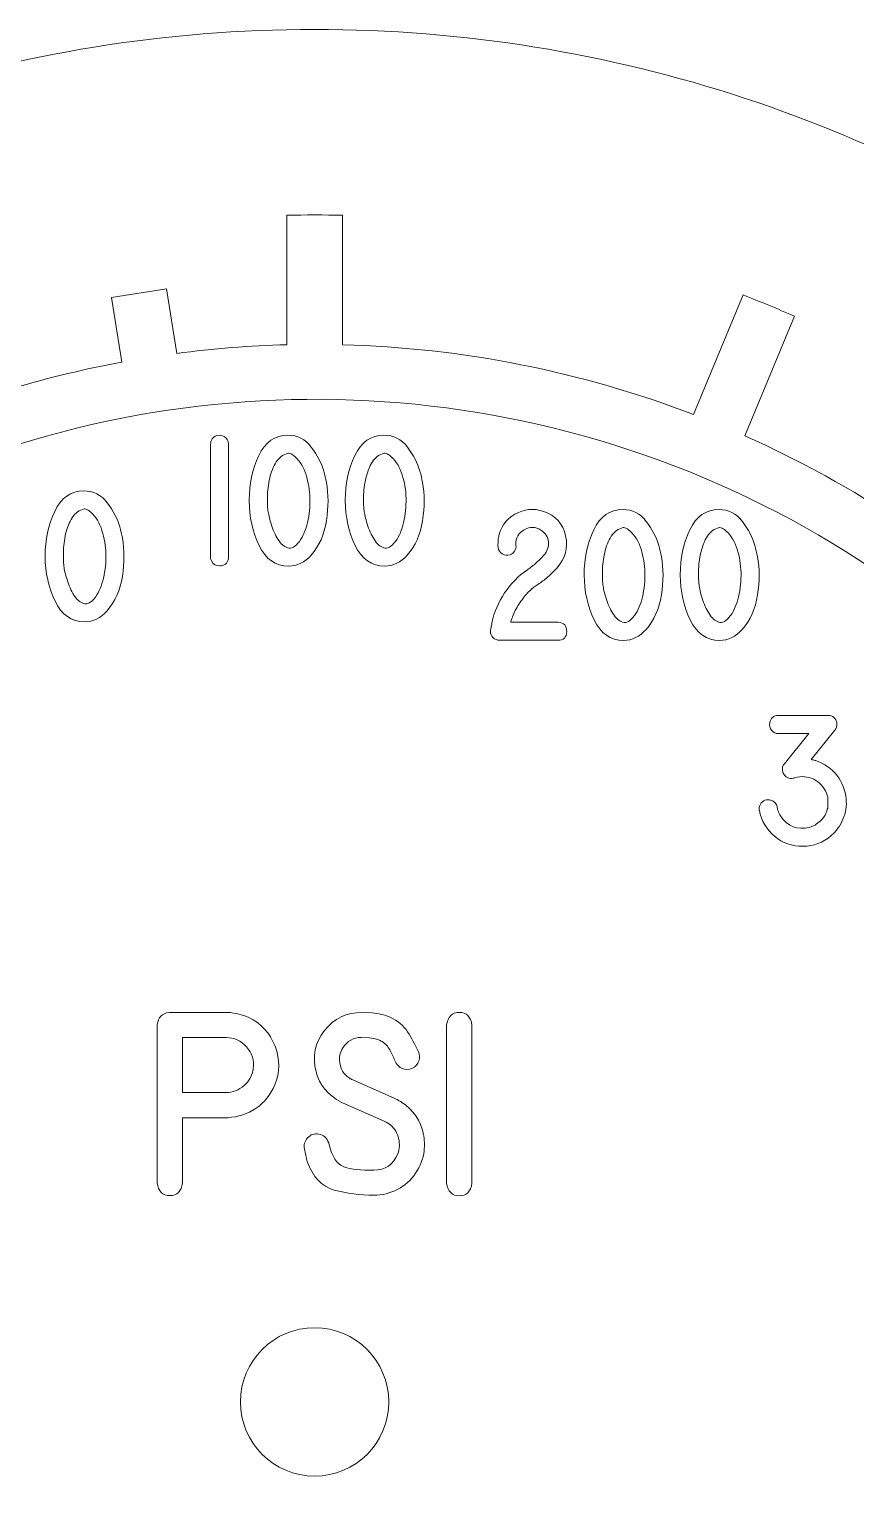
# Model space of a CAD drawing. Header units: millimetres. Extents: x 22.6 to 67.6, y -45.6 to -8.6.
# Drawn here: x 41.27 to 52.4, y -28.45 to -8.58 of the extents above; entities that cross this region are included whole.
import ezdxf

# ---------------------------------------------------------------- set-up
doc = ezdxf.new("R2010")
doc.units = ezdxf.units.MM
doc.header["$MEASUREMENT"] = 0
doc.layers.add('CUT', color=7, linetype='Continuous')
doc.layers.add('Engrave', color=7, linetype='Continuous')

msp = doc.modelspace()

# ---------------------------------------------------------------- linework, layer by layer
at = {"layer": 'CUT', "color": 250, "lineweight": 9}
for points, knots in [([(55.9392, -12.0831), (55.9392, -12.0831), (65.6086, -12.0831), (65.6086, -12.0831), (65.6086, -12.0831), (66.7085, -12.0831), (67.6085, -12.9831), (67.6085, -14.0831), (67.6085, -14.0831), (67.6085, -14.0831), (67.6085, -40.0831), (67.6085, -40.0831), (67.6085, -40.0831), (67.6085, -41.1831), (66.7085, -42.0831), (65.6086, -42.0831), (65.6086, -42.0831), (65.6086, -42.0831), (55.9392, -42.0831), (55.9392, -42.0831), (55.9392, -42.0831), (52.8947, -44.2852), (49.1533, -45.5831), (45.1086, -45.5831), (45.1086, -45.5831), (41.0639, -45.5831), (37.3225, -44.2852), (34.278, -42.0831), (34.278, -42.0831), (34.278, -42.0831), (24.6085, -42.0831), (24.6085, -42.0831), (24.6085, -42.0831), (23.5086, -42.0831), (22.6085, -41.1831), (22.6085, -40.0831), (22.6085, -40.0831), (22.6085, -40.0831), (22.6085, -14.0831), (22.6085, -14.0831), (22.6085, -14.0831), (22.6085, -12.9831), (23.5086, -12.0831), (24.6085, -12.0831), (24.6085, -12.0831), (24.6085, -12.0831), (34.278, -12.0831), (34.278, -12.0831), (34.278, -12.0831), (37.3225, -9.881), (41.0639, -8.5831), (45.1086, -8.5831), (45.1086, -8.5831), (49.1533, -8.5831), (52.8947, -9.881), (55.9392, -12.0831)], [0, 0, 0, 0, 0.0666667, 0.0666667, 0.0666667, 0.0666667, 0.1333333, 0.1333333, 0.1333333, 0.1333333, 0.2, 0.2, 0.2, 0.2, 0.2666667, 0.2666667, 0.2666667, 0.2666667, 0.3333333, 0.3333333, 0.3333333, 0.3333333, 0.4, 0.4, 0.4, 0.4, 0.4666667, 0.4666667, 0.4666667, 0.4666667, 0.5333333, 0.5333333, 0.5333333, 0.5333333, 0.6, 0.6, 0.6, 0.6, 0.6666667, 0.6666667, 0.6666667, 0.6666667, 0.7333333, 0.7333333, 0.7333333, 0.7333333, 0.8, 0.8, 0.8, 0.8, 0.8666667, 0.8666667, 0.8666667, 0.8666667, 1, 1, 1, 1]), ([(45.1086, -26.0831), (44.5564, -26.0831), (44.1086, -26.5308), (44.1086, -27.0831), (44.1086, -27.0831), (44.1086, -27.6353), (44.5564, -28.0831), (45.1086, -28.0831), (45.1086, -28.0831), (45.6609, -28.0831), (46.1086, -27.6353), (46.1086, -27.0831), (46.1086, -27.0831), (46.1086, -26.5308), (45.6609, -26.0831), (45.1086, -26.0831)], [0, 0, 0, 0, 0.2, 0.2, 0.2, 0.2, 0.4, 0.4, 0.4, 0.4, 0.6, 0.6, 0.6, 0.6, 1, 1, 1, 1]), ([(45.1086, -26.0831), (44.5564, -26.0831), (44.1086, -26.5308), (44.1086, -27.0831), (44.1086, -27.0831), (44.1086, -27.6353), (44.5564, -28.0831), (45.1086, -28.0831), (45.1086, -28.0831), (45.6609, -28.0831), (46.1086, -27.6353), (46.1086, -27.0831), (46.1086, -27.0831), (46.1086, -26.5308), (45.6609, -26.0831), (45.1086, -26.0831)], [0, 0, 0, 0, 0.2, 0.2, 0.2, 0.2, 0.4, 0.4, 0.4, 0.4, 0.6, 0.6, 0.6, 0.6, 1, 1, 1, 1])]:
    msp.add_open_spline(points, degree=3, knots=knots, dxfattribs=at)
at = {"layer": 'Engrave', "color": 240, "lineweight": 9}
for points, knots in [([(60.87, -24.3303), (60.827, -24.084), (60.7782, -23.8387), (60.7237, -23.5947), (60.7237, -23.5947), (60.7237, -23.5947), (59.0119, -23.9352), (59.0119, -23.9352), (59.0119, -23.9352), (58.861, -23.2687), (58.6625, -22.6141), (58.4177, -21.9762), (58.4177, -21.9762), (58.4177, -21.9762), (60.0302, -21.3083), (60.0302, -21.3083), (60.0302, -21.3083), (59.9399, -21.0751), (59.8442, -20.8441), (59.7431, -20.6154), (59.7431, -20.6154), (59.7431, -20.6154), (58.1307, -21.2833), (58.1307, -21.2833), (58.1307, -21.2833), (57.4715, -19.8034), (56.5653, -18.447), (55.4503, -17.2718), (55.4503, -17.2718), (55.4503, -17.2718), (56.6844, -16.0376), (56.6844, -16.0376), (56.6844, -16.0376), (56.5118, -15.8567), (56.335, -15.6799), (56.1541, -15.5073), (56.1541, -15.5073), (56.1541, -15.5073), (54.9199, -16.7414), (54.9199, -16.7414), (54.9199, -16.7414), (53.7446, -15.6264), (52.3884, -14.7201), (50.9084, -14.061), (50.9084, -14.061), (50.9084, -14.061), (51.5763, -12.4486), (51.5763, -12.4486), (51.5763, -12.4486), (51.3476, -12.3475), (51.1166, -12.2518), (50.8834, -12.1615), (50.8834, -12.1615), (50.8834, -12.1615), (50.2155, -13.774), (50.2155, -13.774), (50.2155, -13.774), (48.703, -13.1937), (47.1031, -12.8754), (45.4836, -12.8328), (45.4836, -12.8328), (45.4836, -12.8328), (45.4836, -11.0875), (45.4836, -11.0875), (45.4836, -11.0875), (45.2337, -11.0816), (44.9836, -11.0816), (44.7336, -11.0875), (44.7336, -11.0875), (44.7336, -11.0875), (44.7336, -12.8328), (44.7336, -12.8328), (44.7336, -12.8328), (44.2373, -12.8458), (43.742, -12.8848), (43.2498, -12.9496), (43.2498, -12.9496), (43.2498, -12.9496), (43.1121, -12.0805), (43.1121, -12.0805), (43.1121, -12.0805), (43.1121, -12.0805), (42.3714, -12.1978), (42.3714, -12.1978), (42.3714, -12.1978), (42.3714, -12.1978), (42.509, -13.0669), (42.509, -13.0669), (42.509, -13.0669), (42.0208, -13.1574), (41.5378, -13.2734), (41.0617, -13.4144), (41.0617, -13.4144), (41.0617, -13.4144), (40.5224, -11.7545), (40.5224, -11.7545), (40.5224, -11.7545), (40.2828, -11.8261), (40.045, -11.9034), (39.8091, -11.9862), (39.8091, -11.9862), (39.8091, -11.9862), (40.3484, -13.6461), (40.3484, -13.6461), (40.3484, -13.6461), (39.8804, -13.8119), (39.4214, -14.002), (38.9733, -14.2157), (38.9733, -14.2157), (38.9733, -14.2157), (38.5738, -13.4317), (38.5738, -13.4317), (38.5738, -13.4317), (38.5738, -13.4317), (37.9055, -13.7722), (37.9055, -13.7722), (37.9055, -13.7722), (37.9055, -13.7722), (38.305, -14.5562), (38.305, -14.5562), (38.305, -14.5562), (37.8687, -14.7932), (37.4451, -15.0528), (37.0359, -15.3339), (37.0359, -15.3339), (37.0359, -15.3339), (36.01, -13.9219), (36.01, -13.9219), (36.01, -13.9219), (35.8044, -14.0641), (35.6021, -14.2111), (35.4033, -14.3628), (35.4033, -14.3628), (35.4033, -14.3628), (36.4292, -15.7748), (36.4292, -15.7748), (36.4292, -15.7748), (36.0353, -16.0771), (35.6575, -16.3997), (35.2973, -16.7414), (35.2973, -16.7414), (35.2973, -16.7414), (34.6751, -16.1192), (34.6751, -16.1192), (34.6751, -16.1192), (34.6751, -16.1192), (34.1448, -16.6496), (34.1448, -16.6496), (34.1448, -16.6496), (34.1448, -16.6496), (35.2975, -17.8023), (35.2975, -17.8023), (35.2975, -17.8023), (35.7837, -17.2883), (36.3096, -16.8133), (36.8702, -16.3818), (36.8702, -16.3818), (36.8702, -16.3818), (37.4769, -15.9409), (37.4769, -15.9409), (37.4769, -15.9409), (41.268, -13.3356), (46.1253, -12.8414), (50.3634, -14.6297), (50.3634, -14.6297), (54.6016, -16.418), (57.6436, -20.2835), (58.4224, -24.8171), (58.4224, -24.8171), (58.4224, -24.8171), (60.87, -24.3303), (60.87, -24.3303)], [0, 0, 0, 0, 0.0227273, 0.0227273, 0.0227273, 0.0227273, 0.0454545, 0.0454545, 0.0454545, 0.0454545, 0.0681818, 0.0681818, 0.0681818, 0.0681818, 0.0909091, 0.0909091, 0.0909091, 0.0909091, 0.1136364, 0.1136364, 0.1136364, 0.1136364, 0.1363636, 0.1363636, 0.1363636, 0.1363636, 0.1590909, 0.1590909, 0.1590909, 0.1590909, 0.1818182, 0.1818182, 0.1818182, 0.1818182, 0.2045455, 0.2045455, 0.2045455, 0.2045455, 0.2272727, 0.2272727, 0.2272727, 0.2272727, 0.25, 0.25, 0.25, 0.25, 0.2727273, 0.2727273, 0.2727273, 0.2727273, 0.2954545, 0.2954545, 0.2954545, 0.2954545, 0.3181818, 0.3181818, 0.3181818, 0.3181818, 0.3409091, 0.3409091, 0.3409091, 0.3409091, 0.3636364, 0.3636364, 0.3636364, 0.3636364, 0.3863636, 0.3863636, 0.3863636, 0.3863636, 0.4090909, 0.4090909, 0.4090909, 0.4090909, 0.4318182, 0.4318182, 0.4318182, 0.4318182, 0.4545455, 0.4545455, 0.4545455, 0.4545455, 0.4772727, 0.4772727, 0.4772727, 0.4772727, 0.5, 0.5, 0.5, 0.5, 0.5227273, 0.5227273, 0.5227273, 0.5227273, 0.5454545, 0.5454545, 0.5454545, 0.5454545, 0.5681818, 0.5681818, 0.5681818, 0.5681818, 0.5909091, 0.5909091, 0.5909091, 0.5909091, 0.6136364, 0.6136364, 0.6136364, 0.6136364, 0.6363636, 0.6363636, 0.6363636, 0.6363636, 0.6590909, 0.6590909, 0.6590909, 0.6590909, 0.6818182, 0.6818182, 0.6818182, 0.6818182, 0.7045455, 0.7045455, 0.7045455, 0.7045455, 0.7272727, 0.7272727, 0.7272727, 0.7272727, 0.75, 0.75, 0.75, 0.75, 0.7727273, 0.7727273, 0.7727273, 0.7727273, 0.7954545, 0.7954545, 0.7954545, 0.7954545, 0.8181818, 0.8181818, 0.8181818, 0.8181818, 0.8409091, 0.8409091, 0.8409091, 0.8409091, 0.8636364, 0.8636364, 0.8636364, 0.8636364, 0.8863636, 0.8863636, 0.8863636, 0.8863636, 0.9090909, 0.9090909, 0.9090909, 0.9090909, 0.9318182, 0.9318182, 0.9318182, 0.9318182, 0.9545455, 0.9545455, 0.9545455, 0.9545455, 1, 1, 1, 1]), ([(43.9494, -15.6936), (43.9494, -15.701), (43.9485, -15.7092), (43.9467, -15.7177), (43.9467, -15.7177), (43.9329, -15.7827), (43.8929, -15.815), (43.8262, -15.815), (43.8262, -15.815), (43.7774, -15.815), (43.7413, -15.7924), (43.7177, -15.7471), (43.7177, -15.7471), (43.7124, -15.7383), (43.7083, -15.7206), (43.7048, -15.6936), (43.7048, -15.6936), (43.7048, -15.6936), (43.7048, -14.1743), (43.7048, -14.1743), (43.7048, -14.1743), (43.7066, -14.1605), (43.7086, -14.1475), (43.7113, -14.1352), (43.7113, -14.1352), (43.7139, -14.1228), (43.7201, -14.1108), (43.7298, -14.0993), (43.7298, -14.0993), (43.7527, -14.0711), (43.7824, -14.0558), (43.8186, -14.0532), (43.8186, -14.0532), (43.8547, -14.0508), (43.8859, -14.0623), (43.9124, -14.0882), (43.9124, -14.0882), (43.9262, -14.102), (43.935, -14.1152), (43.9391, -14.1278), (43.9391, -14.1278), (43.9432, -14.1405), (43.9465, -14.1558), (43.9494, -14.1743), (43.9494, -14.1743), (43.9494, -14.1743), (43.9494, -15.6936), (43.9494, -15.6936)], [0, 0, 0, 0, 0.0769231, 0.0769231, 0.0769231, 0.0769231, 0.1538462, 0.1538462, 0.1538462, 0.1538462, 0.2307692, 0.2307692, 0.2307692, 0.2307692, 0.3076923, 0.3076923, 0.3076923, 0.3076923, 0.3846154, 0.3846154, 0.3846154, 0.3846154, 0.4615385, 0.4615385, 0.4615385, 0.4615385, 0.5384615, 0.5384615, 0.5384615, 0.5384615, 0.6153846, 0.6153846, 0.6153846, 0.6153846, 0.6923077, 0.6923077, 0.6923077, 0.6923077, 0.7692308, 0.7692308, 0.7692308, 0.7692308, 0.8461538, 0.8461538, 0.8461538, 0.8461538, 1, 1, 1, 1]), ([(44.7484, -14.052), (44.8772, -14.052), (44.9821, -14.1055), (45.0639, -14.2122), (45.0639, -14.2122), (45.1453, -14.3189), (45.2017, -14.4274), (45.2335, -14.5377), (45.2335, -14.5377), (45.2467, -14.5859), (45.2582, -14.6364), (45.2679, -14.6894), (45.2679, -14.6894), (45.2973, -14.846), (45.2973, -15.0177), (45.2682, -15.2044), (45.2682, -15.2044), (45.2394, -15.3911), (45.1706, -15.5457), (45.0621, -15.6686), (45.0621, -15.6686), (44.9748, -15.7668), (44.8737, -15.8159), (44.759, -15.8159), (44.759, -15.8159), (44.5826, -15.8159), (44.45, -15.7239), (44.3615, -15.5401), (44.3615, -15.5401), (44.2728, -15.3564), (44.2278, -15.1544), (44.2272, -14.9339), (44.2272, -14.9339), (44.2263, -14.7135), (44.2692, -14.5112), (44.3557, -14.3275), (44.3557, -14.3275), (44.4424, -14.1437), (44.5735, -14.052), (44.7484, -14.052)], [0, 0, 0, 0, 0.0909091, 0.0909091, 0.0909091, 0.0909091, 0.1818182, 0.1818182, 0.1818182, 0.1818182, 0.2727273, 0.2727273, 0.2727273, 0.2727273, 0.3636364, 0.3636364, 0.3636364, 0.3636364, 0.4545455, 0.4545455, 0.4545455, 0.4545455, 0.5454545, 0.5454545, 0.5454545, 0.5454545, 0.6363636, 0.6363636, 0.6363636, 0.6363636, 0.7272727, 0.7272727, 0.7272727, 0.7272727, 0.8181818, 0.8181818, 0.8181818, 0.8181818, 1, 1, 1, 1]), ([(46.0437, -14.052), (46.1725, -14.052), (46.2774, -14.1055), (46.3592, -14.2122), (46.3592, -14.2122), (46.4406, -14.3189), (46.497, -14.4274), (46.5288, -14.5377), (46.5288, -14.5377), (46.542, -14.5859), (46.5535, -14.6364), (46.5632, -14.6894), (46.5632, -14.6894), (46.5926, -14.846), (46.5926, -15.0177), (46.5635, -15.2044), (46.5635, -15.2044), (46.5347, -15.3911), (46.4659, -15.5457), (46.3574, -15.6686), (46.3574, -15.6686), (46.2701, -15.7668), (46.169, -15.8159), (46.0543, -15.8159), (46.0543, -15.8159), (45.8779, -15.8159), (45.7453, -15.7239), (45.6568, -15.5401), (45.6568, -15.5401), (45.5681, -15.3564), (45.5231, -15.1544), (45.5225, -14.9339), (45.5225, -14.9339), (45.5216, -14.7135), (45.5645, -14.5112), (45.651, -14.3275), (45.651, -14.3275), (45.7377, -14.1437), (45.8688, -14.052), (46.0437, -14.052)], [0, 0, 0, 0, 0.0909091, 0.0909091, 0.0909091, 0.0909091, 0.1818182, 0.1818182, 0.1818182, 0.1818182, 0.2727273, 0.2727273, 0.2727273, 0.2727273, 0.3636364, 0.3636364, 0.3636364, 0.3636364, 0.4545455, 0.4545455, 0.4545455, 0.4545455, 0.5454545, 0.5454545, 0.5454545, 0.5454545, 0.6363636, 0.6363636, 0.6363636, 0.6363636, 0.7272727, 0.7272727, 0.7272727, 0.7272727, 0.8181818, 0.8181818, 0.8181818, 0.8181818, 1, 1, 1, 1]), ([(44.7546, -14.2957), (44.6864, -14.3095), (44.632, -14.3486), (44.5923, -14.413), (44.5923, -14.413), (44.5523, -14.4771), (44.5229, -14.5503), (44.5038, -14.6326), (44.5038, -14.6326), (44.485, -14.7146), (44.4747, -14.7975), (44.473, -14.8813), (44.473, -14.8813), (44.4712, -14.9651), (44.4744, -15.0333), (44.4824, -15.0856), (44.4824, -15.0856), (44.4894, -15.135), (44.5056, -15.1985), (44.5315, -15.2764), (44.5315, -15.2764), (44.5573, -15.3541), (44.59, -15.4211), (44.6294, -15.4769), (44.6294, -15.4769), (44.6685, -15.5331), (44.7134, -15.5651), (44.764, -15.5734), (44.764, -15.5734), (44.8146, -15.5819), (44.8684, -15.541), (44.9251, -15.4517), (44.9251, -15.4517), (44.9683, -15.3826), (45.0004, -15.295), (45.0215, -15.1888), (45.0215, -15.1888), (45.0427, -15.0827), (45.0503, -14.9742), (45.0439, -14.8634), (45.0439, -14.8634), (45.0377, -14.7526), (45.0165, -14.6479), (44.9807, -14.5497), (44.9807, -14.5497), (44.9448, -14.4515), (44.8919, -14.376), (44.8216, -14.3225), (44.8216, -14.3225), (44.8005, -14.3075), (44.7805, -14.2987), (44.7614, -14.2957), (44.7614, -14.2957), (44.7608, -14.2957), (44.7602, -14.2957), (44.7593, -14.2957), (44.7593, -14.2957), (44.7584, -14.2957), (44.7569, -14.2957), (44.7546, -14.2957)], [0, 0, 0, 0, 0.0625, 0.0625, 0.0625, 0.0625, 0.125, 0.125, 0.125, 0.125, 0.1875, 0.1875, 0.1875, 0.1875, 0.25, 0.25, 0.25, 0.25, 0.3125, 0.3125, 0.3125, 0.3125, 0.375, 0.375, 0.375, 0.375, 0.4375, 0.4375, 0.4375, 0.4375, 0.5, 0.5, 0.5, 0.5, 0.5625, 0.5625, 0.5625, 0.5625, 0.625, 0.625, 0.625, 0.625, 0.6875, 0.6875, 0.6875, 0.6875, 0.75, 0.75, 0.75, 0.75, 0.8125, 0.8125, 0.8125, 0.8125, 0.875, 0.875, 0.875, 0.875, 1, 1, 1, 1]), ([(46.0499, -14.2957), (45.9817, -14.3095), (45.9273, -14.3486), (45.8876, -14.413), (45.8876, -14.413), (45.8476, -14.4771), (45.8182, -14.5503), (45.7991, -14.6326), (45.7991, -14.6326), (45.7803, -14.7146), (45.77, -14.7975), (45.7683, -14.8813), (45.7683, -14.8813), (45.7665, -14.9651), (45.7697, -15.0333), (45.7777, -15.0856), (45.7777, -15.0856), (45.7847, -15.135), (45.8009, -15.1985), (45.8268, -15.2764), (45.8268, -15.2764), (45.8526, -15.3541), (45.8853, -15.4211), (45.9247, -15.4769), (45.9247, -15.4769), (45.9638, -15.5331), (46.0087, -15.5651), (46.0593, -15.5734), (46.0593, -15.5734), (46.1099, -15.5819), (46.1637, -15.541), (46.2204, -15.4517), (46.2204, -15.4517), (46.2636, -15.3826), (46.2957, -15.295), (46.3168, -15.1888), (46.3168, -15.1888), (46.338, -15.0827), (46.3456, -14.9742), (46.3392, -14.8634), (46.3392, -14.8634), (46.333, -14.7526), (46.3118, -14.6479), (46.276, -14.5497), (46.276, -14.5497), (46.2401, -14.4515), (46.1872, -14.376), (46.1169, -14.3225), (46.1169, -14.3225), (46.0958, -14.3075), (46.0758, -14.2987), (46.0567, -14.2957), (46.0567, -14.2957), (46.0561, -14.2957), (46.0555, -14.2957), (46.0546, -14.2957), (46.0546, -14.2957), (46.0537, -14.2957), (46.0522, -14.2957), (46.0499, -14.2957)], [0, 0, 0, 0, 0.0625, 0.0625, 0.0625, 0.0625, 0.125, 0.125, 0.125, 0.125, 0.1875, 0.1875, 0.1875, 0.1875, 0.25, 0.25, 0.25, 0.25, 0.3125, 0.3125, 0.3125, 0.3125, 0.375, 0.375, 0.375, 0.375, 0.4375, 0.4375, 0.4375, 0.4375, 0.5, 0.5, 0.5, 0.5, 0.5625, 0.5625, 0.5625, 0.5625, 0.625, 0.625, 0.625, 0.625, 0.6875, 0.6875, 0.6875, 0.6875, 0.75, 0.75, 0.75, 0.75, 0.8125, 0.8125, 0.8125, 0.8125, 0.875, 0.875, 0.875, 0.875, 1, 1, 1, 1]), ([(41.9976, -14.803), (42.1264, -14.803), (42.2313, -14.8565), (42.3131, -14.9632), (42.3131, -14.9632), (42.3945, -15.0699), (42.4509, -15.1784), (42.4827, -15.2887), (42.4827, -15.2887), (42.4959, -15.3369), (42.5074, -15.3874), (42.5171, -15.4404), (42.5171, -15.4404), (42.5465, -15.597), (42.5465, -15.7687), (42.5174, -15.9554), (42.5174, -15.9554), (42.4886, -16.1421), (42.4198, -16.2967), (42.3113, -16.4196), (42.3113, -16.4196), (42.224, -16.5178), (42.1229, -16.5669), (42.0082, -16.5669), (42.0082, -16.5669), (41.8318, -16.5669), (41.6992, -16.4749), (41.6107, -16.2911), (41.6107, -16.2911), (41.522, -16.1074), (41.477, -15.9054), (41.4764, -15.6849), (41.4764, -15.6849), (41.4755, -15.4645), (41.5184, -15.2622), (41.6049, -15.0785), (41.6049, -15.0785), (41.6916, -14.8947), (41.8227, -14.803), (41.9976, -14.803)], [0, 0, 0, 0, 0.0909091, 0.0909091, 0.0909091, 0.0909091, 0.1818182, 0.1818182, 0.1818182, 0.1818182, 0.2727273, 0.2727273, 0.2727273, 0.2727273, 0.3636364, 0.3636364, 0.3636364, 0.3636364, 0.4545455, 0.4545455, 0.4545455, 0.4545455, 0.5454545, 0.5454545, 0.5454545, 0.5454545, 0.6363636, 0.6363636, 0.6363636, 0.6363636, 0.7272727, 0.7272727, 0.7272727, 0.7272727, 0.8181818, 0.8181818, 0.8181818, 0.8181818, 1, 1, 1, 1]), ([(42.0038, -15.0467), (41.9356, -15.0605), (41.8812, -15.0996), (41.8415, -15.164), (41.8415, -15.164), (41.8015, -15.2281), (41.7721, -15.3013), (41.753, -15.3836), (41.753, -15.3836), (41.7342, -15.4656), (41.7239, -15.5485), (41.7222, -15.6323), (41.7222, -15.6323), (41.7204, -15.7161), (41.7236, -15.7843), (41.7316, -15.8366), (41.7316, -15.8366), (41.7386, -15.886), (41.7548, -15.9495), (41.7807, -16.0274), (41.7807, -16.0274), (41.8065, -16.1051), (41.8392, -16.1721), (41.8786, -16.2279), (41.8786, -16.2279), (41.9177, -16.2841), (41.9626, -16.3161), (42.0132, -16.3244), (42.0132, -16.3244), (42.0638, -16.3329), (42.1176, -16.292), (42.1743, -16.2027), (42.1743, -16.2027), (42.2175, -16.1336), (42.2496, -16.046), (42.2707, -15.9398), (42.2707, -15.9398), (42.2919, -15.8337), (42.2995, -15.7252), (42.2931, -15.6144), (42.2931, -15.6144), (42.2869, -15.5036), (42.2657, -15.3989), (42.2299, -15.3007), (42.2299, -15.3007), (42.194, -15.2025), (42.1411, -15.127), (42.0708, -15.0735), (42.0708, -15.0735), (42.0497, -15.0585), (42.0297, -15.0497), (42.0106, -15.0467), (42.0106, -15.0467), (42.01, -15.0467), (42.0094, -15.0467), (42.0085, -15.0467), (42.0085, -15.0467), (42.0076, -15.0467), (42.0061, -15.0467), (42.0038, -15.0467)], [0, 0, 0, 0, 0.0625, 0.0625, 0.0625, 0.0625, 0.125, 0.125, 0.125, 0.125, 0.1875, 0.1875, 0.1875, 0.1875, 0.25, 0.25, 0.25, 0.25, 0.3125, 0.3125, 0.3125, 0.3125, 0.375, 0.375, 0.375, 0.375, 0.4375, 0.4375, 0.4375, 0.4375, 0.5, 0.5, 0.5, 0.5, 0.5625, 0.5625, 0.5625, 0.5625, 0.625, 0.625, 0.625, 0.625, 0.6875, 0.6875, 0.6875, 0.6875, 0.75, 0.75, 0.75, 0.75, 0.8125, 0.8125, 0.8125, 0.8125, 0.875, 0.875, 0.875, 0.875, 1, 1, 1, 1]), ([(47.6015, -16.8168), (47.5677, -16.8168), (47.5389, -16.8051), (47.5151, -16.7815), (47.5151, -16.7815), (47.4913, -16.758), (47.4792, -16.7289), (47.4792, -16.6945), (47.4792, -16.6945), (47.4792, -16.6933), (47.4821, -16.6751), (47.4883, -16.6398), (47.4883, -16.6398), (47.4942, -16.6046), (47.4977, -16.5843), (47.4989, -16.579), (47.4989, -16.579), (47.5283, -16.4385), (47.5853, -16.3047), (47.67, -16.1777), (47.67, -16.1777), (47.7547, -16.051), (47.857, -15.9469), (47.9769, -15.8661), (47.9769, -15.8661), (48.0195, -15.8373), (48.0581, -15.8073), (48.0927, -15.7761), (48.0927, -15.7761), (48.1277, -15.7447), (48.163, -15.7094), (48.1992, -15.6706), (48.1992, -15.6706), (48.2456, -15.6177), (48.2659, -15.5577), (48.26, -15.4904), (48.26, -15.4904), (48.2538, -15.4233), (48.2206, -15.3701), (48.1598, -15.331), (48.1598, -15.331), (48.0851, -15.2846), (48.0093, -15.2834), (47.9322, -15.3278), (47.9322, -15.3278), (47.8552, -15.3719), (47.8185, -15.438), (47.822, -15.5256), (47.822, -15.5256), (47.822, -15.5274), (47.8223, -15.5295), (47.8226, -15.5312), (47.8226, -15.5312), (47.8226, -15.5333), (47.8229, -15.5353), (47.8229, -15.5371), (47.8229, -15.5371), (47.8264, -15.5633), (47.8199, -15.5891), (47.8038, -15.6141), (47.8038, -15.6141), (47.7879, -15.6391), (47.7673, -15.6553), (47.7429, -15.6626), (47.7429, -15.6626), (47.705, -15.6747), (47.6697, -15.6712), (47.6374, -15.6515), (47.6374, -15.6515), (47.6047, -15.6321), (47.5862, -15.6033), (47.5818, -15.5653), (47.5818, -15.5653), (47.58, -15.5603), (47.5797, -15.5389), (47.5812, -15.5015), (47.5812, -15.5015), (47.5827, -15.4642), (47.5842, -15.4424), (47.5859, -15.4363), (47.5859, -15.4363), (47.6118, -15.2949), (47.6862, -15.1884), (47.8088, -15.117), (47.8088, -15.117), (47.9313, -15.0456), (48.0607, -15.0332), (48.1965, -15.0797), (48.1965, -15.0797), (48.3579, -15.1358), (48.4564, -15.2458), (48.492, -15.4095), (48.492, -15.4095), (48.5275, -15.5733), (48.4893, -15.7161), (48.3767, -15.8384), (48.3767, -15.8384), (48.3538, -15.8631), (48.3306, -15.8872), (48.3074, -15.9111), (48.3074, -15.9111), (48.2841, -15.9352), (48.2591, -15.9578), (48.233, -15.9796), (48.233, -15.9796), (48.1915, -16.0142), (48.148, -16.046), (48.1024, -16.0754), (48.1024, -16.0754), (48.0566, -16.1045), (48.0157, -16.1389), (47.9796, -16.1786), (47.9796, -16.1786), (47.9384, -16.2244), (47.8993, -16.275), (47.8628, -16.3303), (47.8628, -16.3303), (47.8264, -16.3853), (47.7976, -16.442), (47.7764, -16.4999), (47.7764, -16.4999), (47.7747, -16.5034), (47.7702, -16.5161), (47.7629, -16.5378), (47.7629, -16.5378), (47.7558, -16.5596), (47.7523, -16.5713), (47.7523, -16.5731), (47.7523, -16.5731), (47.7523, -16.5731), (48.3914, -16.5731), (48.3914, -16.5731), (48.3914, -16.5731), (48.4705, -16.5784), (48.509, -16.6201), (48.5067, -16.6989), (48.5067, -16.6989), (48.5043, -16.7774), (48.4646, -16.8168), (48.387, -16.8168), (48.387, -16.8168), (48.387, -16.8168), (47.6015, -16.8168), (47.6015, -16.8168)], [0, 0, 0, 0, 0.027027, 0.027027, 0.027027, 0.027027, 0.0540541, 0.0540541, 0.0540541, 0.0540541, 0.0810811, 0.0810811, 0.0810811, 0.0810811, 0.1081081, 0.1081081, 0.1081081, 0.1081081, 0.1351351, 0.1351351, 0.1351351, 0.1351351, 0.1621622, 0.1621622, 0.1621622, 0.1621622, 0.1891892, 0.1891892, 0.1891892, 0.1891892, 0.2162162, 0.2162162, 0.2162162, 0.2162162, 0.2432432, 0.2432432, 0.2432432, 0.2432432, 0.2702703, 0.2702703, 0.2702703, 0.2702703, 0.2972973, 0.2972973, 0.2972973, 0.2972973, 0.3243243, 0.3243243, 0.3243243, 0.3243243, 0.3513514, 0.3513514, 0.3513514, 0.3513514, 0.3783784, 0.3783784, 0.3783784, 0.3783784, 0.4054054, 0.4054054, 0.4054054, 0.4054054, 0.4324324, 0.4324324, 0.4324324, 0.4324324, 0.4594595, 0.4594595, 0.4594595, 0.4594595, 0.4864865, 0.4864865, 0.4864865, 0.4864865, 0.5135135, 0.5135135, 0.5135135, 0.5135135, 0.5405405, 0.5405405, 0.5405405, 0.5405405, 0.5675676, 0.5675676, 0.5675676, 0.5675676, 0.5945946, 0.5945946, 0.5945946, 0.5945946, 0.6216216, 0.6216216, 0.6216216, 0.6216216, 0.6486486, 0.6486486, 0.6486486, 0.6486486, 0.6756757, 0.6756757, 0.6756757, 0.6756757, 0.7027027, 0.7027027, 0.7027027, 0.7027027, 0.7297297, 0.7297297, 0.7297297, 0.7297297, 0.7567568, 0.7567568, 0.7567568, 0.7567568, 0.7837838, 0.7837838, 0.7837838, 0.7837838, 0.8108108, 0.8108108, 0.8108108, 0.8108108, 0.8378378, 0.8378378, 0.8378378, 0.8378378, 0.8648649, 0.8648649, 0.8648649, 0.8648649, 0.8918919, 0.8918919, 0.8918919, 0.8918919, 0.9189189, 0.9189189, 0.9189189, 0.9189189, 0.9459459, 0.9459459, 0.9459459, 0.9459459, 1, 1, 1, 1]), ([(49.2637, -15.0538), (49.3925, -15.0538), (49.4974, -15.1073), (49.5792, -15.214), (49.5792, -15.214), (49.6606, -15.3207), (49.717, -15.4292), (49.7488, -15.5395), (49.7488, -15.5395), (49.762, -15.5877), (49.7735, -15.6382), (49.7832, -15.6912), (49.7832, -15.6912), (49.8126, -15.8478), (49.8126, -16.0195), (49.7835, -16.2062), (49.7835, -16.2062), (49.7547, -16.3929), (49.6859, -16.5475), (49.5774, -16.6704), (49.5774, -16.6704), (49.4901, -16.7686), (49.389, -16.8177), (49.2743, -16.8177), (49.2743, -16.8177), (49.0979, -16.8177), (48.9653, -16.7257), (48.8768, -16.5419), (48.8768, -16.5419), (48.7881, -16.3582), (48.7431, -16.1562), (48.7425, -15.9357), (48.7425, -15.9357), (48.7416, -15.7153), (48.7845, -15.513), (48.871, -15.3293), (48.871, -15.3293), (48.9577, -15.1455), (49.0888, -15.0538), (49.2637, -15.0538)], [0, 0, 0, 0, 0.0909091, 0.0909091, 0.0909091, 0.0909091, 0.1818182, 0.1818182, 0.1818182, 0.1818182, 0.2727273, 0.2727273, 0.2727273, 0.2727273, 0.3636364, 0.3636364, 0.3636364, 0.3636364, 0.4545455, 0.4545455, 0.4545455, 0.4545455, 0.5454545, 0.5454545, 0.5454545, 0.5454545, 0.6363636, 0.6363636, 0.6363636, 0.6363636, 0.7272727, 0.7272727, 0.7272727, 0.7272727, 0.8181818, 0.8181818, 0.8181818, 0.8181818, 1, 1, 1, 1]), ([(50.559, -15.0538), (50.6878, -15.0538), (50.7927, -15.1073), (50.8745, -15.214), (50.8745, -15.214), (50.9559, -15.3207), (51.0123, -15.4292), (51.0441, -15.5395), (51.0441, -15.5395), (51.0573, -15.5877), (51.0688, -15.6382), (51.0785, -15.6912), (51.0785, -15.6912), (51.1079, -15.8478), (51.1079, -16.0195), (51.0788, -16.2062), (51.0788, -16.2062), (51.05, -16.3929), (50.9812, -16.5475), (50.8727, -16.6704), (50.8727, -16.6704), (50.7854, -16.7686), (50.6843, -16.8177), (50.5696, -16.8177), (50.5696, -16.8177), (50.3932, -16.8177), (50.2606, -16.7257), (50.1721, -16.5419), (50.1721, -16.5419), (50.0834, -16.3582), (50.0384, -16.1562), (50.0378, -15.9357), (50.0378, -15.9357), (50.0369, -15.7153), (50.0798, -15.513), (50.1663, -15.3293), (50.1663, -15.3293), (50.253, -15.1455), (50.3841, -15.0538), (50.559, -15.0538)], [0, 0, 0, 0, 0.0909091, 0.0909091, 0.0909091, 0.0909091, 0.1818182, 0.1818182, 0.1818182, 0.1818182, 0.2727273, 0.2727273, 0.2727273, 0.2727273, 0.3636364, 0.3636364, 0.3636364, 0.3636364, 0.4545455, 0.4545455, 0.4545455, 0.4545455, 0.5454545, 0.5454545, 0.5454545, 0.5454545, 0.6363636, 0.6363636, 0.6363636, 0.6363636, 0.7272727, 0.7272727, 0.7272727, 0.7272727, 0.8181818, 0.8181818, 0.8181818, 0.8181818, 1, 1, 1, 1]), ([(49.2699, -15.2975), (49.2017, -15.3113), (49.1473, -15.3504), (49.1076, -15.4148), (49.1076, -15.4148), (49.0676, -15.4789), (49.0382, -15.5521), (49.0191, -15.6344), (49.0191, -15.6344), (49.0003, -15.7164), (48.99, -15.7993), (48.9883, -15.8831), (48.9883, -15.8831), (48.9865, -15.9669), (48.9897, -16.0351), (48.9977, -16.0874), (48.9977, -16.0874), (49.0047, -16.1368), (49.0209, -16.2003), (49.0468, -16.2782), (49.0468, -16.2782), (49.0726, -16.3559), (49.1053, -16.4229), (49.1447, -16.4787), (49.1447, -16.4787), (49.1838, -16.5349), (49.2287, -16.5669), (49.2793, -16.5752), (49.2793, -16.5752), (49.3299, -16.5837), (49.3837, -16.5428), (49.4404, -16.4535), (49.4404, -16.4535), (49.4836, -16.3844), (49.5157, -16.2968), (49.5368, -16.1906), (49.5368, -16.1906), (49.558, -16.0845), (49.5656, -15.976), (49.5592, -15.8652), (49.5592, -15.8652), (49.553, -15.7544), (49.5318, -15.6497), (49.496, -15.5515), (49.496, -15.5515), (49.4601, -15.4533), (49.4072, -15.3778), (49.3369, -15.3243), (49.3369, -15.3243), (49.3158, -15.3093), (49.2958, -15.3005), (49.2767, -15.2975), (49.2767, -15.2975), (49.2761, -15.2975), (49.2755, -15.2975), (49.2746, -15.2975), (49.2746, -15.2975), (49.2737, -15.2975), (49.2722, -15.2975), (49.2699, -15.2975)], [0, 0, 0, 0, 0.0625, 0.0625, 0.0625, 0.0625, 0.125, 0.125, 0.125, 0.125, 0.1875, 0.1875, 0.1875, 0.1875, 0.25, 0.25, 0.25, 0.25, 0.3125, 0.3125, 0.3125, 0.3125, 0.375, 0.375, 0.375, 0.375, 0.4375, 0.4375, 0.4375, 0.4375, 0.5, 0.5, 0.5, 0.5, 0.5625, 0.5625, 0.5625, 0.5625, 0.625, 0.625, 0.625, 0.625, 0.6875, 0.6875, 0.6875, 0.6875, 0.75, 0.75, 0.75, 0.75, 0.8125, 0.8125, 0.8125, 0.8125, 0.875, 0.875, 0.875, 0.875, 1, 1, 1, 1]), ([(50.5652, -15.2975), (50.497, -15.3113), (50.4426, -15.3504), (50.4029, -15.4148), (50.4029, -15.4148), (50.3629, -15.4789), (50.3335, -15.5521), (50.3144, -15.6344), (50.3144, -15.6344), (50.2956, -15.7164), (50.2853, -15.7993), (50.2836, -15.8831), (50.2836, -15.8831), (50.2818, -15.9669), (50.285, -16.0351), (50.293, -16.0874), (50.293, -16.0874), (50.3, -16.1368), (50.3162, -16.2003), (50.3421, -16.2782), (50.3421, -16.2782), (50.3679, -16.3559), (50.4006, -16.4229), (50.44, -16.4787), (50.44, -16.4787), (50.4791, -16.5349), (50.524, -16.5669), (50.5746, -16.5752), (50.5746, -16.5752), (50.6252, -16.5837), (50.679, -16.5428), (50.7357, -16.4535), (50.7357, -16.4535), (50.7789, -16.3844), (50.811, -16.2968), (50.8321, -16.1906), (50.8321, -16.1906), (50.8533, -16.0845), (50.8609, -15.976), (50.8545, -15.8652), (50.8545, -15.8652), (50.8483, -15.7544), (50.8271, -15.6497), (50.7913, -15.5515), (50.7913, -15.5515), (50.7554, -15.4533), (50.7025, -15.3778), (50.6322, -15.3243), (50.6322, -15.3243), (50.6111, -15.3093), (50.5911, -15.3005), (50.572, -15.2975), (50.572, -15.2975), (50.5714, -15.2975), (50.5708, -15.2975), (50.5699, -15.2975), (50.5699, -15.2975), (50.569, -15.2975), (50.5675, -15.2975), (50.5652, -15.2975)], [0, 0, 0, 0, 0.0625, 0.0625, 0.0625, 0.0625, 0.125, 0.125, 0.125, 0.125, 0.1875, 0.1875, 0.1875, 0.1875, 0.25, 0.25, 0.25, 0.25, 0.3125, 0.3125, 0.3125, 0.3125, 0.375, 0.375, 0.375, 0.375, 0.4375, 0.4375, 0.4375, 0.4375, 0.5, 0.5, 0.5, 0.5, 0.5625, 0.5625, 0.5625, 0.5625, 0.625, 0.625, 0.625, 0.625, 0.6875, 0.6875, 0.6875, 0.6875, 0.75, 0.75, 0.75, 0.75, 0.8125, 0.8125, 0.8125, 0.8125, 0.875, 0.875, 0.875, 0.875, 1, 1, 1, 1]), ([(52.0266, -19.0712), (52.026, -19.0362), (52.0266, -19.0042), (52.0286, -18.9751), (52.0286, -18.9751), (52.0307, -18.946), (52.0242, -18.9139), (52.0092, -18.8781), (52.0092, -18.8781), (51.9719, -18.7919), (51.914, -18.7296), (51.8358, -18.6905), (51.8358, -18.6905), (51.7573, -18.6514), (51.6723, -18.6446), (51.5812, -18.6705), (51.5812, -18.6705), (51.58, -18.6717), (51.5783, -18.6723), (51.5759, -18.6723), (51.5759, -18.6723), (51.5715, -18.6746), (51.5659, -18.6764), (51.5597, -18.6776), (51.5597, -18.6776), (51.5321, -18.6831), (51.5062, -18.6799), (51.4821, -18.6673), (51.4821, -18.6673), (51.4545, -18.6546), (51.4345, -18.6317), (51.4219, -18.5982), (51.4219, -18.5982), (51.4201, -18.5944), (51.418, -18.5858), (51.4157, -18.5732), (51.4157, -18.5732), (51.4089, -18.5359), (51.4175, -18.5053), (51.4416, -18.4812), (51.4416, -18.4812), (51.4416, -18.4812), (51.7714, -18.0737), (51.7714, -18.0737), (51.7714, -18.0737), (51.7714, -18.0737), (51.3642, -18.0737), (51.3642, -18.0737), (51.3642, -18.0737), (51.3263, -18.0737), (51.2949, -18.0596), (51.2702, -18.0311), (51.2702, -18.0311), (51.2455, -18.0026), (51.2367, -17.9696), (51.2434, -17.9317), (51.2434, -17.9317), (51.2546, -17.8638), (51.2943, -17.83), (51.3634, -17.83), (51.3634, -17.83), (51.3634, -17.83), (52.0275, -17.83), (52.0275, -17.83), (52.0275, -17.83), (52.0957, -17.83), (52.1359, -17.865), (52.148, -17.935), (52.148, -17.935), (52.1536, -17.9735), (52.1451, -18.0046), (52.1221, -18.0281), (52.1221, -18.0281), (52.1221, -18.0281), (51.8017, -18.4236), (51.8017, -18.4236), (51.8017, -18.4236), (51.8102, -18.425), (51.819, -18.4274), (51.8279, -18.43), (51.8279, -18.43), (51.837, -18.4324), (51.8455, -18.4347), (51.8543, -18.4362), (51.8543, -18.4362), (51.8593, -18.438), (51.8625, -18.4388), (51.8637, -18.4388), (51.8637, -18.4388), (51.9807, -18.4785), (52.0754, -18.5447), (52.1474, -18.637), (52.1474, -18.637), (52.2194, -18.7296), (52.2615, -18.8369), (52.2735, -18.9592), (52.2735, -18.9592), (52.2829, -19.0509), (52.2685, -19.1409), (52.2309, -19.2282), (52.2309, -19.2282), (52.1933, -19.3158), (52.1404, -19.3896), (52.0722, -19.4493), (52.0722, -19.4493), (51.9619, -19.5457), (51.8346, -19.5939), (51.6906, -19.5939), (51.6906, -19.5939), (51.5442, -19.5939), (51.4169, -19.5489), (51.3087, -19.4587), (51.3087, -19.4587), (51.2005, -19.3684), (51.1323, -19.2523), (51.1041, -19.1097), (51.1041, -19.1097), (51.1035, -19.1094), (51.1029, -19.1032), (51.1026, -19.0918), (51.1026, -19.0918), (51.1023, -19.0803), (51.1023, -19.073), (51.1023, -19.0703), (51.1023, -19.0703), (51.1167, -19.0012), (51.1576, -18.9668), (51.2255, -18.9668), (51.2255, -18.9668), (51.2416, -18.9668), (51.2634, -18.9736), (51.291, -18.9868), (51.291, -18.9868), (51.3013, -18.9924), (51.3125, -19.0042), (51.3248, -19.0215), (51.3248, -19.0215), (51.3372, -19.0392), (51.3434, -19.0539), (51.3434, -19.0659), (51.3434, -19.0659), (51.3434, -19.0724), (51.3475, -19.0888), (51.356, -19.1159), (51.356, -19.1159), (51.3642, -19.1429), (51.3751, -19.1659), (51.3883, -19.1847), (51.3883, -19.1847), (51.4836, -19.3278), (51.6156, -19.3784), (51.7843, -19.3364), (51.7843, -19.3364), (51.8317, -19.3243), (51.8775, -19.2973), (51.9228, -19.2555), (51.9228, -19.2555), (51.9678, -19.2135), (51.9972, -19.1691), (52.011, -19.1221), (52.011, -19.1221), (52.0116, -19.1197), (52.0142, -19.1106), (52.0192, -19.0953), (52.0192, -19.0953), (52.0239, -19.0797), (52.0266, -19.0718), (52.0266, -19.0712)], [0, 0, 0, 0, 0.0232558, 0.0232558, 0.0232558, 0.0232558, 0.0465116, 0.0465116, 0.0465116, 0.0465116, 0.0697674, 0.0697674, 0.0697674, 0.0697674, 0.0930233, 0.0930233, 0.0930233, 0.0930233, 0.1162791, 0.1162791, 0.1162791, 0.1162791, 0.1395349, 0.1395349, 0.1395349, 0.1395349, 0.1627907, 0.1627907, 0.1627907, 0.1627907, 0.1860465, 0.1860465, 0.1860465, 0.1860465, 0.2093023, 0.2093023, 0.2093023, 0.2093023, 0.2325581, 0.2325581, 0.2325581, 0.2325581, 0.255814, 0.255814, 0.255814, 0.255814, 0.2790698, 0.2790698, 0.2790698, 0.2790698, 0.3023256, 0.3023256, 0.3023256, 0.3023256, 0.3255814, 0.3255814, 0.3255814, 0.3255814, 0.3488372, 0.3488372, 0.3488372, 0.3488372, 0.372093, 0.372093, 0.372093, 0.372093, 0.3953488, 0.3953488, 0.3953488, 0.3953488, 0.4186047, 0.4186047, 0.4186047, 0.4186047, 0.4418605, 0.4418605, 0.4418605, 0.4418605, 0.4651163, 0.4651163, 0.4651163, 0.4651163, 0.4883721, 0.4883721, 0.4883721, 0.4883721, 0.5116279, 0.5116279, 0.5116279, 0.5116279, 0.5348837, 0.5348837, 0.5348837, 0.5348837, 0.5581395, 0.5581395, 0.5581395, 0.5581395, 0.5813953, 0.5813953, 0.5813953, 0.5813953, 0.6046512, 0.6046512, 0.6046512, 0.6046512, 0.627907, 0.627907, 0.627907, 0.627907, 0.6511628, 0.6511628, 0.6511628, 0.6511628, 0.6744186, 0.6744186, 0.6744186, 0.6744186, 0.6976744, 0.6976744, 0.6976744, 0.6976744, 0.7209302, 0.7209302, 0.7209302, 0.7209302, 0.744186, 0.744186, 0.744186, 0.744186, 0.7674419, 0.7674419, 0.7674419, 0.7674419, 0.7906977, 0.7906977, 0.7906977, 0.7906977, 0.8139535, 0.8139535, 0.8139535, 0.8139535, 0.8372093, 0.8372093, 0.8372093, 0.8372093, 0.8604651, 0.8604651, 0.8604651, 0.8604651, 0.8837209, 0.8837209, 0.8837209, 0.8837209, 0.9069767, 0.9069767, 0.9069767, 0.9069767, 0.9302326, 0.9302326, 0.9302326, 0.9302326, 0.9534884, 0.9534884, 0.9534884, 0.9534884, 1, 1, 1, 1])]:
    msp.add_open_spline(points, degree=3, knots=knots, dxfattribs=at)
at = {"layer": 'Engrave', "color": 114, "lineweight": 9}
for points, knots in [([(43.9145, -21.8329), (43.9145, -21.8329), (43.9375, -21.8329), (43.9375, -21.8329), (43.9375, -21.8329), (44.0404, -21.8403), (44.1351, -21.8634), (44.2219, -21.9029), (44.2219, -21.9029), (44.3882, -21.9807), (44.5059, -22.1091), (44.575, -22.2877), (44.575, -22.2877), (44.6442, -22.4659), (44.6433, -22.64), (44.573, -22.8095), (44.573, -22.8095), (44.5158, -22.9437), (44.4314, -23.0491), (44.3194, -23.1248), (44.3194, -23.1248), (44.2079, -23.2009), (44.0803, -23.2433), (43.9375, -23.252), (43.9375, -23.252), (43.9375, -23.252), (43.9145, -23.2532), (43.9145, -23.2532), (43.9145, -23.2532), (43.9145, -23.2532), (43.3284, -23.2532), (43.3284, -23.2532), (43.3284, -23.2532), (43.3284, -23.2532), (43.3284, -24.1323), (43.3284, -24.1323), (43.3284, -24.1323), (43.314, -24.2455), (43.2568, -24.3023), (43.1572, -24.3023), (43.1572, -24.3023), (43.0576, -24.3023), (43.0008, -24.2455), (42.9872, -24.1323), (42.9872, -24.1323), (42.9872, -24.1323), (42.9872, -22.0016), (42.9872, -22.0016), (42.9872, -22.0016), (42.9991, -21.902), (43.0522, -21.8457), (43.1465, -21.8329), (43.1465, -21.8329), (43.1465, -21.8329), (43.1572, -21.8329), (43.1572, -21.8329), (43.1572, -21.8329), (43.1572, -21.8329), (43.9145, -21.8329), (43.9145, -21.8329)], [0, 0, 0, 0, 0.0625, 0.0625, 0.0625, 0.0625, 0.125, 0.125, 0.125, 0.125, 0.1875, 0.1875, 0.1875, 0.1875, 0.25, 0.25, 0.25, 0.25, 0.3125, 0.3125, 0.3125, 0.3125, 0.375, 0.375, 0.375, 0.375, 0.4375, 0.4375, 0.4375, 0.4375, 0.5, 0.5, 0.5, 0.5, 0.5625, 0.5625, 0.5625, 0.5625, 0.625, 0.625, 0.625, 0.625, 0.6875, 0.6875, 0.6875, 0.6875, 0.75, 0.75, 0.75, 0.75, 0.8125, 0.8125, 0.8125, 0.8125, 0.875, 0.875, 0.875, 0.875, 1, 1, 1, 1]), ([(46.181, -22.9882), (46.181, -22.9882), (46.2003, -22.9964), (46.2003, -22.9964), (46.2003, -22.9964), (46.2003, -22.9964), (46.2221, -23.0071), (46.2221, -23.0071), (46.2221, -23.0071), (46.2221, -23.0071), (46.2415, -23.0182), (46.2415, -23.0182), (46.2415, -23.0182), (46.2468, -23.0223), (46.2534, -23.026), (46.26, -23.0297), (46.26, -23.0297), (46.267, -23.033), (46.2736, -23.0371), (46.2802, -23.0408), (46.2802, -23.0408), (46.439, -23.1454), (46.5378, -23.2903), (46.5753, -23.4751), (46.5753, -23.4751), (46.5897, -23.5475), (46.593, -23.622), (46.5851, -23.6981), (46.5851, -23.6981), (46.572, -23.8076), (46.5337, -23.9084), (46.4699, -24.0014), (46.4699, -24.0014), (46.4061, -24.0945), (46.3259, -24.1661), (46.2296, -24.2167), (46.2296, -24.2167), (46.1258, -24.2714), (46.0184, -24.2986), (45.9073, -24.2986), (45.9073, -24.2986), (45.7209, -24.2986), (45.5431, -24.2747), (45.3731, -24.227), (45.3731, -24.227), (45.2035, -24.1792), (45.0825, -24.0512), (45.0105, -23.843), (45.0105, -23.843), (45.0006, -23.8162), (44.9936, -23.7891), (44.9887, -23.7611), (44.9887, -23.7611), (44.9837, -23.7327), (44.978, -23.7047), (44.9718, -23.6763), (44.9718, -23.6763), (44.9599, -23.6187), (44.9739, -23.5677), (45.0146, -23.5232), (45.0146, -23.5232), (45.0549, -23.4792), (45.1056, -23.4623), (45.1657, -23.4726), (45.1657, -23.4726), (45.2294, -23.4858), (45.2735, -23.5249), (45.2986, -23.5907), (45.2986, -23.5907), (45.2986, -23.5907), (45.3023, -23.6018), (45.3023, -23.6018), (45.3023, -23.6018), (45.3406, -23.7763), (45.4081, -23.8804), (45.504, -23.9142), (45.504, -23.9142), (45.6003, -23.9479), (45.7336, -23.9632), (45.9048, -23.9599), (45.9048, -23.9599), (46.0625, -23.9599), (46.1707, -23.8858), (46.2296, -23.738), (46.2296, -23.738), (46.2551, -23.6722), (46.2592, -23.6035), (46.2415, -23.5323), (46.2415, -23.5323), (46.2238, -23.4615), (46.1888, -23.4018), (46.1365, -23.3545), (46.1365, -23.3545), (46.1131, -23.3343), (46.0826, -23.3158), (46.0448, -23.2981), (46.0448, -23.2981), (46.0448, -23.2981), (45.4867, -23.0532), (45.4867, -23.0532), (45.4867, -23.0532), (45.4867, -23.0532), (45.4686, -23.0433), (45.4686, -23.0433), (45.4686, -23.0433), (45.2858, -22.947), (45.1726, -22.81), (45.1286, -22.6322), (45.1286, -22.6322), (45.0747, -22.4264), (45.1121, -22.242), (45.2414, -22.0782), (45.2414, -22.0782), (45.3702, -21.9148), (45.5398, -21.8329), (45.7493, -21.8329), (45.7493, -21.8329), (45.7493, -21.8329), (45.8822, -21.8366), (45.8822, -21.8366), (45.8822, -21.8366), (45.9254, -21.8444), (45.9674, -21.8522), (46.0073, -21.8601), (46.0073, -21.8601), (46.0476, -21.8675), (46.0884, -21.8806), (46.1291, -21.8992), (46.1291, -21.8992), (46.2304, -21.9465), (46.3082, -22.0119), (46.3621, -22.0947), (46.3621, -22.0947), (46.416, -22.1774), (46.4646, -22.2671), (46.5078, -22.3634), (46.5078, -22.3634), (46.5119, -22.3725), (46.5156, -22.3828), (46.5189, -22.3947), (46.5189, -22.3947), (46.5275, -22.4342), (46.5234, -22.47), (46.5065, -22.5021), (46.5065, -22.5021), (46.4971, -22.5223), (46.4868, -22.5375), (46.4765, -22.5478), (46.4765, -22.5478), (46.4662, -22.5585), (46.4576, -22.5655), (46.4514, -22.5696), (46.4514, -22.5696), (46.4094, -22.5992), (46.3637, -22.6083), (46.3139, -22.5959), (46.3139, -22.5959), (46.2637, -22.5848), (46.2258, -22.5527), (46.1991, -22.4996), (46.1991, -22.4996), (46.1781, -22.4531), (46.1559, -22.4054), (46.1324, -22.3568), (46.1324, -22.3568), (46.1086, -22.3083), (46.0752, -22.2679), (46.0328, -22.2354), (46.0328, -22.2354), (46.0151, -22.2227), (45.9978, -22.2132), (45.9814, -22.2074), (45.9814, -22.2074), (45.9649, -22.2013), (45.9468, -22.1947), (45.9266, -22.1873), (45.9266, -22.1873), (45.9266, -22.1873), (45.8484, -22.1741), (45.8484, -22.1741), (45.8484, -22.1741), (45.8484, -22.1741), (45.7373, -22.1704), (45.7373, -22.1704), (45.7373, -22.1704), (45.6295, -22.172), (45.5472, -22.2185), (45.4904, -22.3103), (45.4904, -22.3103), (45.4517, -22.3692), (45.4373, -22.4346), (45.4468, -22.507), (45.4468, -22.507), (45.4579, -22.5959), (45.4998, -22.6651), (45.5723, -22.7145), (45.5723, -22.7145), (45.5756, -22.7165), (45.5789, -22.7194), (45.583, -22.7223), (45.583, -22.7223), (45.5871, -22.7248), (45.5916, -22.7276), (45.5962, -22.7301), (45.5962, -22.7301), (45.5962, -22.7301), (45.6097, -22.7359), (45.6097, -22.7359), (45.6097, -22.7359), (45.6097, -22.7359), (45.6241, -22.7421), (45.6241, -22.7421), (45.6241, -22.7421), (45.6241, -22.7421), (46.181, -22.9882), (46.181, -22.9882)], [0, 0, 0, 0, 0.0181818, 0.0181818, 0.0181818, 0.0181818, 0.0363636, 0.0363636, 0.0363636, 0.0363636, 0.0545455, 0.0545455, 0.0545455, 0.0545455, 0.0727273, 0.0727273, 0.0727273, 0.0727273, 0.0909091, 0.0909091, 0.0909091, 0.0909091, 0.1090909, 0.1090909, 0.1090909, 0.1090909, 0.1272727, 0.1272727, 0.1272727, 0.1272727, 0.1454545, 0.1454545, 0.1454545, 0.1454545, 0.1636364, 0.1636364, 0.1636364, 0.1636364, 0.1818182, 0.1818182, 0.1818182, 0.1818182, 0.2, 0.2, 0.2, 0.2, 0.2181818, 0.2181818, 0.2181818, 0.2181818, 0.2363636, 0.2363636, 0.2363636, 0.2363636, 0.2545455, 0.2545455, 0.2545455, 0.2545455, 0.2727273, 0.2727273, 0.2727273, 0.2727273, 0.2909091, 0.2909091, 0.2909091, 0.2909091, 0.3090909, 0.3090909, 0.3090909, 0.3090909, 0.3272727, 0.3272727, 0.3272727, 0.3272727, 0.3454545, 0.3454545, 0.3454545, 0.3454545, 0.3636364, 0.3636364, 0.3636364, 0.3636364, 0.3818182, 0.3818182, 0.3818182, 0.3818182, 0.4, 0.4, 0.4, 0.4, 0.4181818, 0.4181818, 0.4181818, 0.4181818, 0.4363636, 0.4363636, 0.4363636, 0.4363636, 0.4545455, 0.4545455, 0.4545455, 0.4545455, 0.4727273, 0.4727273, 0.4727273, 0.4727273, 0.4909091, 0.4909091, 0.4909091, 0.4909091, 0.5090909, 0.5090909, 0.5090909, 0.5090909, 0.5272727, 0.5272727, 0.5272727, 0.5272727, 0.5454545, 0.5454545, 0.5454545, 0.5454545, 0.5636364, 0.5636364, 0.5636364, 0.5636364, 0.5818182, 0.5818182, 0.5818182, 0.5818182, 0.6, 0.6, 0.6, 0.6, 0.6181818, 0.6181818, 0.6181818, 0.6181818, 0.6363636, 0.6363636, 0.6363636, 0.6363636, 0.6545455, 0.6545455, 0.6545455, 0.6545455, 0.6727273, 0.6727273, 0.6727273, 0.6727273, 0.6909091, 0.6909091, 0.6909091, 0.6909091, 0.7090909, 0.7090909, 0.7090909, 0.7090909, 0.7272727, 0.7272727, 0.7272727, 0.7272727, 0.7454545, 0.7454545, 0.7454545, 0.7454545, 0.7636364, 0.7636364, 0.7636364, 0.7636364, 0.7818182, 0.7818182, 0.7818182, 0.7818182, 0.8, 0.8, 0.8, 0.8, 0.8181818, 0.8181818, 0.8181818, 0.8181818, 0.8363636, 0.8363636, 0.8363636, 0.8363636, 0.8545455, 0.8545455, 0.8545455, 0.8545455, 0.8727273, 0.8727273, 0.8727273, 0.8727273, 0.8909091, 0.8909091, 0.8909091, 0.8909091, 0.9090909, 0.9090909, 0.9090909, 0.9090909, 0.9272727, 0.9272727, 0.9272727, 0.9272727, 0.9454545, 0.9454545, 0.9454545, 0.9454545, 0.9636364, 0.9636364, 0.9636364, 0.9636364, 1, 1, 1, 1]), ([(47.23, -24.136), (47.2123, -24.2492), (47.1551, -24.3056), (47.0584, -24.3052), (47.0584, -24.3052), (46.9613, -24.3048), (46.9045, -24.2484), (46.8876, -24.136), (46.8876, -24.136), (46.8876, -24.136), (46.8876, -22.0041), (46.8876, -22.0041), (46.8876, -22.0041), (46.9045, -21.8909), (46.9613, -21.8337), (47.0584, -21.8333), (47.0584, -21.8333), (47.1551, -21.8329), (47.2123, -21.8901), (47.23, -22.0041), (47.23, -22.0041), (47.23, -22.0041), (47.23, -24.136), (47.23, -24.136)], [0, 0, 0, 0, 0.1428571, 0.1428571, 0.1428571, 0.1428571, 0.2857143, 0.2857143, 0.2857143, 0.2857143, 0.4285714, 0.4285714, 0.4285714, 0.4285714, 0.5714286, 0.5714286, 0.5714286, 0.5714286, 0.7142857, 0.7142857, 0.7142857, 0.7142857, 1, 1, 1, 1]), ([(43.9145, -22.1729), (43.9145, -22.1729), (43.3284, -22.1729), (43.3284, -22.1729), (43.3284, -22.1729), (43.3284, -22.1729), (43.3284, -22.912), (43.3284, -22.912), (43.3284, -22.912), (43.3284, -22.912), (43.9145, -22.912), (43.9145, -22.912), (43.9145, -22.912), (44.0062, -22.912), (44.0869, -22.8816), (44.1573, -22.8202), (44.1573, -22.8202), (44.2277, -22.7593), (44.2688, -22.6828), (44.2812, -22.5914), (44.2812, -22.5914), (44.2956, -22.4803), (44.2655, -22.3828), (44.1919, -22.2988), (44.1919, -22.2988), (44.1178, -22.2148), (44.0252, -22.1729), (43.9145, -22.1729)], [0, 0, 0, 0, 0.125, 0.125, 0.125, 0.125, 0.25, 0.25, 0.25, 0.25, 0.375, 0.375, 0.375, 0.375, 0.5, 0.5, 0.5, 0.5, 0.625, 0.625, 0.625, 0.625, 0.75, 0.75, 0.75, 0.75, 1, 1, 1, 1])]:
    msp.add_open_spline(points, degree=3, knots=knots, dxfattribs=at)

doc.saveas('drawing.dxf')
